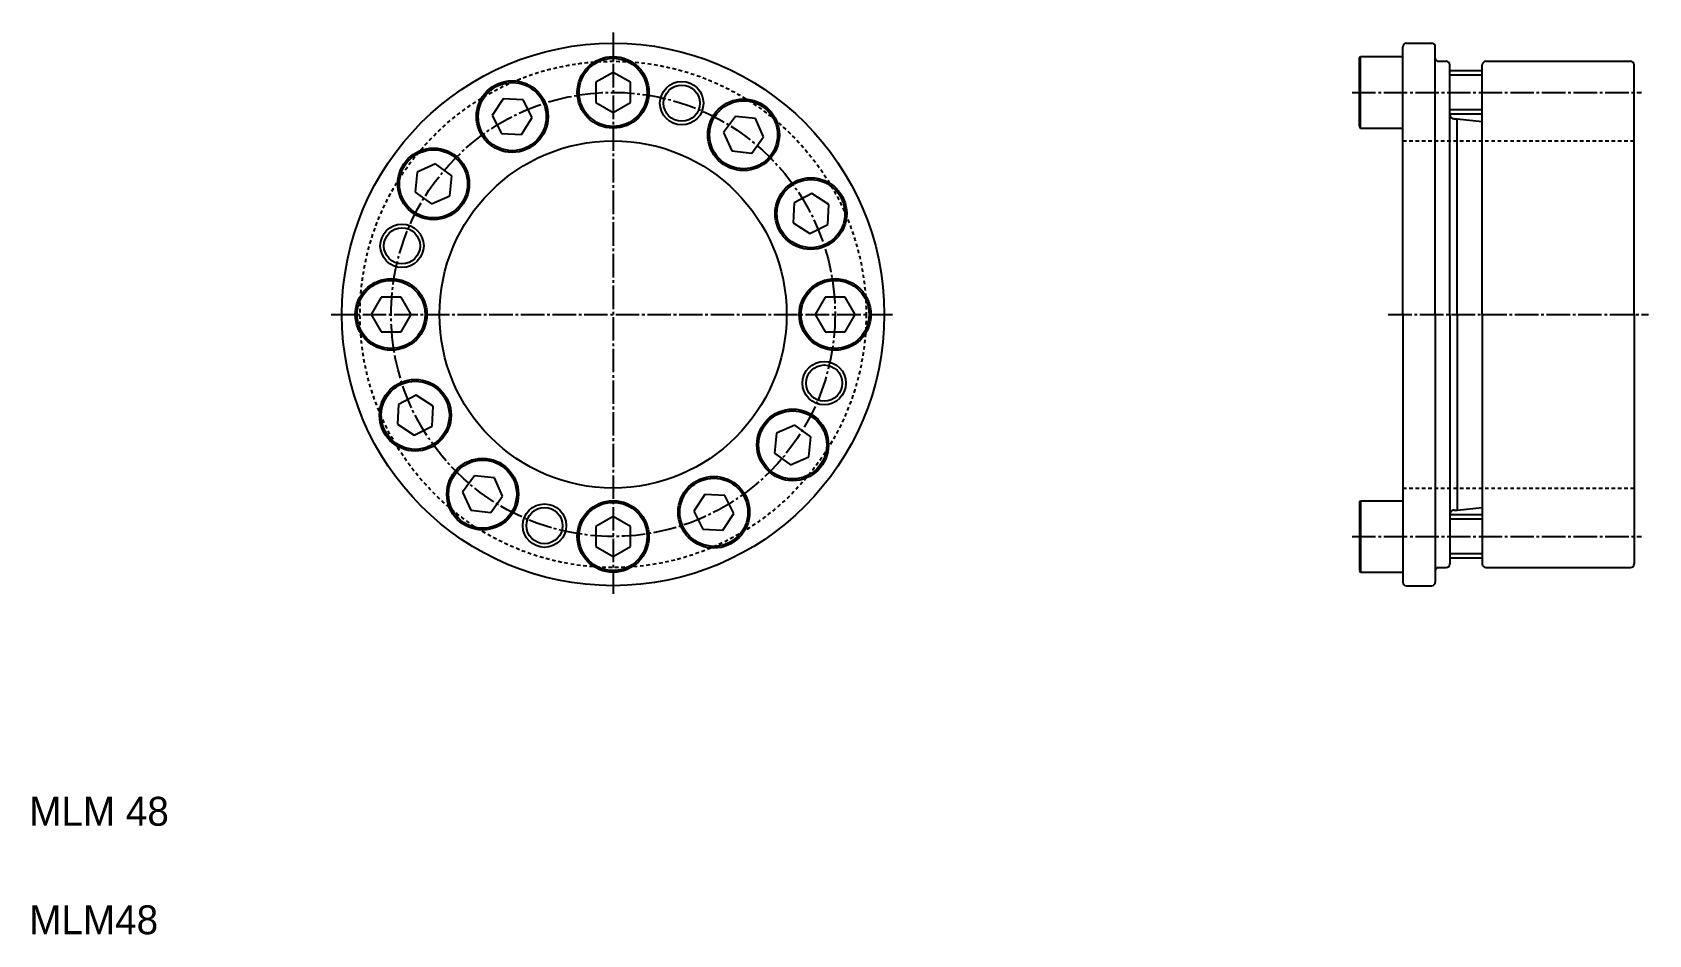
# Model space of a CAD drawing. Extents: x 10 to 234, y 10 to 135.
import ezdxf

# ---------------------------------------------------------------- set-up
doc = ezdxf.new("R2010")
doc.units = 0
doc.header["$LTSCALE"] = 0.25
doc.linetypes.add('CENTER', pattern=[17.5, 13, -1.5, 1.5, -1.5])
doc.linetypes.add('DASHED', pattern=[3.5, 2, -1.5])
doc.layers.get('0').update_dxf_attribs({"linetype": 'CONTINUOUS'})
doc.layers.add('CENTER', color=1, linetype='CENTER')

msp = doc.modelspace()

# ---------------------------------------------------------------- linework, layer by layer
for p, q in [((199.96, 95.69), (199.96, 132.69)), ((200.46, 133.19), (203.96, 133.19)), ((204.46, 95.69), (204.46, 132.69)), ((193.96, 131.1), (194.1, 131.34)), ((193.96, 121.68), (193.96, 131.1)), ((194.1, 131.34), (199.96, 131.34)), ((194.1, 121.44), (194.1, 131.34)), ((199.96, 121.44), (199.96, 131.34)), ((204.87, 130.69), (205.96, 130.69)), ((206.46, 95.69), (206.46, 130.19)), ((210.96, 95.69), (210.96, 130.19)), ((211.46, 130.69), (231.46, 130.69)), ((231.96, 95.69), (231.96, 130.19)), ((90.75, 129.16), (88.35, 127.78)), ((88.35, 127.78), (88.35, 125.01)), ((93.15, 127.78), (90.75, 129.16)), ((91.95, 128.47), (91.95, 128.47)), ((92.55, 128.12), (92.55, 128.12)), ((93.15, 125.01), (93.15, 127.78)), ((199.96, 123.39), (199.96, 129.39)), ((210.96, 129.39), (206.46, 129.39)), ((75.56, 125.51), (74.05, 123.19)), ((78.32, 125.37), (75.56, 125.51)), ((79.58, 122.9), (78.32, 125.37)), ((74.05, 123.19), (75.31, 120.72)), ((88.35, 125.01), (90.75, 123.62)), ((90.75, 123.62), (93.15, 125.01)), ((107.67, 123.06), (106.04, 120.82)), ((110.43, 122.77), (107.67, 123.06)), ((210.96, 123.39), (206.46, 123.39)), ((75.31, 120.72), (78.07, 120.58)), ((78.07, 120.58), (79.58, 122.9)), ((106.04, 120.82), (107.17, 118.29)), ((111.55, 120.24), (110.43, 122.77)), ((193.96, 121.68), (194.1, 121.44)), ((194.1, 121.44), (199.96, 121.44)), ((207.06, 122.75), (207.46, 122.75)), ((207.46, 95.69), (207.46, 122.75)), ((207.46, 122.75), (210.96, 122.36)), ((109.92, 118), (111.55, 120.24)), ((66.21, 116.49), (63.67, 115.36)), ((68.45, 114.86), (66.21, 116.49)), ((107.17, 118.29), (109.92, 118)), ((63.67, 115.36), (63.38, 112.61)), ((68.16, 112.11), (68.45, 114.86)), ((63.38, 112.61), (65.63, 110.98)), ((65.63, 110.98), (68.16, 112.11)), ((118.25, 112.4), (115.78, 111.14)), ((120.58, 110.89), (118.25, 112.4)), ((115.78, 111.14), (115.64, 108.37)), ((120.43, 108.12), (120.58, 110.89)), ((115.64, 108.37), (117.96, 106.86)), ((117.96, 106.86), (120.43, 108.12)), ((58.67, 98.09), (57.28, 95.69)), ((61.44, 98.09), (58.67, 98.09)), ((62.82, 95.69), (61.44, 98.09)), ((120.07, 98.09), (118.68, 95.69)), ((122.84, 98.09), (120.07, 98.09)), ((124.22, 95.69), (122.84, 98.09)), ((57.28, 95.69), (58.67, 93.29)), ((61.44, 93.29), (62.82, 95.69)), ((118.68, 95.69), (120.07, 93.29)), ((122.84, 93.29), (124.22, 95.69)), ((199.96, 95.69), (199.96, 58.69)), ((204.46, 95.69), (204.46, 58.69)), ((206.46, 95.69), (206.46, 61.19)), ((207.46, 95.69), (207.46, 68.64)), ((210.96, 95.69), (210.96, 61.19)), ((231.96, 95.69), (231.96, 61.19)), ((58.67, 93.29), (61.44, 93.29)), ((120.07, 93.29), (122.84, 93.29)), ((61.07, 83.26), (60.93, 80.5)), ((63.54, 84.52), (61.07, 83.26)), ((65.87, 83.01), (63.54, 84.52)), ((65.72, 80.24), (65.87, 83.01)), ((60.93, 80.5), (63.25, 78.99)), ((63.25, 78.99), (65.72, 80.24)), ((113.35, 79.27), (113.06, 76.52)), ((115.88, 80.4), (113.35, 79.27)), ((118.12, 78.77), (115.88, 80.4)), ((117.83, 76.02), (118.12, 78.77)), ((113.06, 76.52), (115.3, 74.89)), ((115.3, 74.89), (117.83, 76.02)), ((71.58, 73.39), (69.95, 71.14)), ((74.34, 73.1), (71.58, 73.39)), ((75.46, 70.56), (74.34, 73.1)), ((69.95, 71.14), (71.08, 68.61)), ((73.83, 68.32), (75.46, 70.56)), ((103.43, 70.81), (101.92, 68.48)), ((106.2, 70.66), (103.43, 70.81)), ((107.46, 68.19), (106.2, 70.66)), ((193.96, 69.7), (194.1, 69.94)), ((193.96, 69.7), (193.96, 60.28)), ((194.1, 69.94), (199.96, 69.94)), ((194.1, 69.94), (194.1, 60.04)), ((199.96, 69.94), (199.96, 60.04)), ((71.08, 68.61), (73.83, 68.32)), ((90.75, 67.76), (88.35, 66.38)), ((93.15, 66.38), (90.75, 67.76)), ((101.92, 68.48), (103.18, 66.01)), ((105.95, 65.87), (107.46, 68.19)), ((199.96, 67.99), (199.96, 61.99)), ((210.96, 67.99), (206.46, 67.99)), ((207.06, 68.64), (207.46, 68.64)), ((207.46, 68.64), (210.96, 69.02)), ((88.35, 66.38), (88.35, 63.61)), ((93.15, 63.61), (93.15, 66.38)), ((103.18, 66.01), (105.95, 65.87)), ((88.35, 63.61), (90.75, 62.22)), ((90.75, 62.22), (93.15, 63.61)), ((204.87, 60.69), (205.96, 60.69)), ((210.96, 61.99), (206.46, 61.99)), ((211.46, 60.69), (231.46, 60.69)), ((193.96, 60.28), (194.1, 60.04)), ((194.1, 60.04), (199.96, 60.04)), ((200.46, 58.19), (203.96, 58.19))]:
    msp.add_line(p, q)
at = {"color": 3}
for p, q in [((210.96, 128.79), (206.46, 128.79)), ((210.96, 123.99), (206.46, 123.99)), ((210.96, 67.39), (206.46, 67.39)), ((210.96, 62.59), (206.46, 62.59))]:
    msp.add_line(p, q, dxfattribs=at)
at = {"color": 3, "linetype": 'DASHED'}
for p, q in [((199.96, 119.69), (231.96, 119.69)), ((199.96, 71.69), (231.96, 71.69))]:
    msp.add_line(p, q, dxfattribs=at)
for centre, radius in [((90.75, 95.69), 37.5), ((90.75, 126.39), 4.95), ((90.75, 126.39), 4.71), ((76.81, 123.04), 4.95), ((76.81, 123.04), 4.71), ((100.24, 124.89), 2.5), ((108.8, 120.53), 4.95), ((108.8, 120.53), 4.71), ((65.92, 113.74), 4.95), ((90.75, 95.69), 24), ((65.92, 113.74), 4.71), ((118.11, 109.63), 4.95), ((118.11, 109.63), 4.71), ((61.56, 105.18), 2.5), ((60.05, 95.69), 4.95), ((121.45, 95.69), 4.95), ((60.05, 95.69), 4.71), ((121.45, 95.69), 4.71), ((119.95, 86.2), 2.5), ((63.4, 81.75), 4.95), ((63.4, 81.75), 4.71), ((115.59, 77.65), 4.95), ((115.59, 77.65), 4.71), ((72.71, 70.85), 4.95), ((72.71, 70.85), 4.71), ((104.69, 68.34), 4.95), ((104.69, 68.34), 4.71), ((90.75, 64.99), 4.95), ((90.75, 64.99), 4.71), ((81.27, 66.49), 2.5)]:
    msp.add_circle(centre, radius)
msp.add_circle((90.75, 95.69), 35, dxfattribs=at)
at = {"color": 3}
for centre in [(100.24, 124.89), (61.56, 105.18), (119.95, 86.2), (81.27, 66.49)]:
    msp.add_circle(centre, 3, dxfattribs=at)
for centre, radius, start, end in [((200.46, 132.69), 0.5, 90, 180), ((203.96, 132.69), 0.5, 0, 90), ((204.87, 131.1), 0.41, 180, 270), ((205.96, 130.19), 0.5, 0, 90), ((211.46, 130.19), 0.5, 90, 180), ((231.46, 130.19), 0.5, 0, 90), ((207.06, 123.35), 0.6, 179.9993, 270), ((207.06, 68.04), 0.6, 90, 180.0007), ((204.87, 60.28), 0.41, 90, 180), ((205.96, 61.19), 0.5, 270, 0), ((211.46, 61.19), 0.5, 180, 270), ((231.46, 61.19), 0.5, 270, 0), ((200.46, 58.69), 0.5, 180, 270), ((203.96, 58.69), 0.5, 270, 0)]:
    msp.add_arc(centre, radius, start, end)
at = {"layer": 'CENTER', "color": 1, "linetype": 'CENTER'}
for p, q in [((90.75, 134.69), (90.75, 56.69)), ((192.96, 126.39), (232.96, 126.39)), ((51.75, 95.69), (129.75, 95.69)), ((197.96, 95.69), (233.96, 95.69)), ((192.96, 64.99), (232.96, 64.99))]:
    msp.add_line(p, q, dxfattribs=at)
msp.add_circle((90.75, 95.69), 30.7, dxfattribs=at)

# ---------------------------------------------------------------- texts
for s, p in [('MLM 48', (10, 25)), ('MLM48', (10, 10))]:
    msp.add_text(s, height=4).set_placement(p)

doc.saveas('drawing.dxf')
